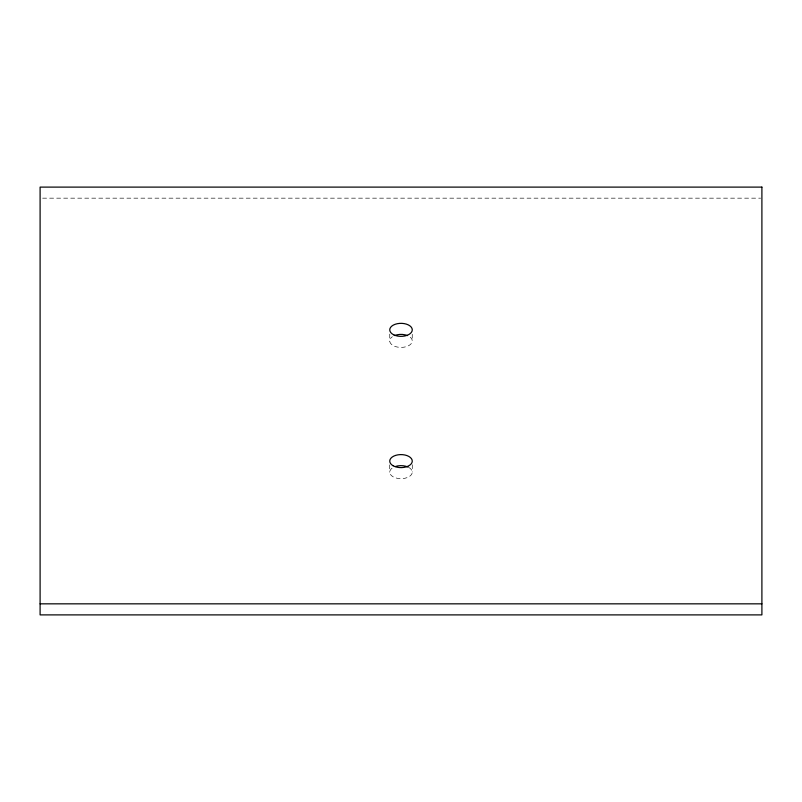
<?xml version="1.0" encoding="UTF-8"?>
<svg xmlns="http://www.w3.org/2000/svg" width="802" height="802" viewBox="0 0 802 802"><rect width="100%" height="100%" fill="white"/><g stroke="black" fill="none" stroke-linecap="round" stroke-linejoin="round"><path stroke-width="0.6" stroke-dasharray="4.01 3.01" d="M42.606 198.164L760.647 198.164M412.238 334.233L412.238 340.369M412.278 464.729L412.278 472.097M389.762 334.053L389.762 341.421M389.722 464.849L389.722 472.218M410.283 337.201A11.278 6.516 0 0 1 408.188 345.913A11.278 6.516 0 0 1 392.97 345.472A11.278 6.516 0 0 1 392.409 336.68M408.9 467.506A11.278 6.516 0 0 1 409.05 476.719A11.278 6.516 0 0 1 393.1 476.799A11.278 6.516 0 0 1 392.95 467.596"/><path stroke-width="1.2" d="M40.1 603.836L761.9 603.836M394.594 335.537A11.278 6.516 0 0 1 407.536 335.587M395.276 466.543A11.278 6.516 0 0 1 408.168 467.125M761.9 187.107L40.1 187.107L40.1 614.893L761.9 614.893L761.9 187.107M393.692 334.805A11.278 6.516 0 0 0 412.098 331.025A11.278 6.516 0 0 0 397.221 323.717A11.278 6.516 0 0 0 393.692 334.805M393.1 465.751A11.278 6.516 0 0 0 411.917 462.734A11.278 6.516 0 0 0 397.982 454.834A11.278 6.516 0 0 0 393.1 465.751"/></g></svg>
